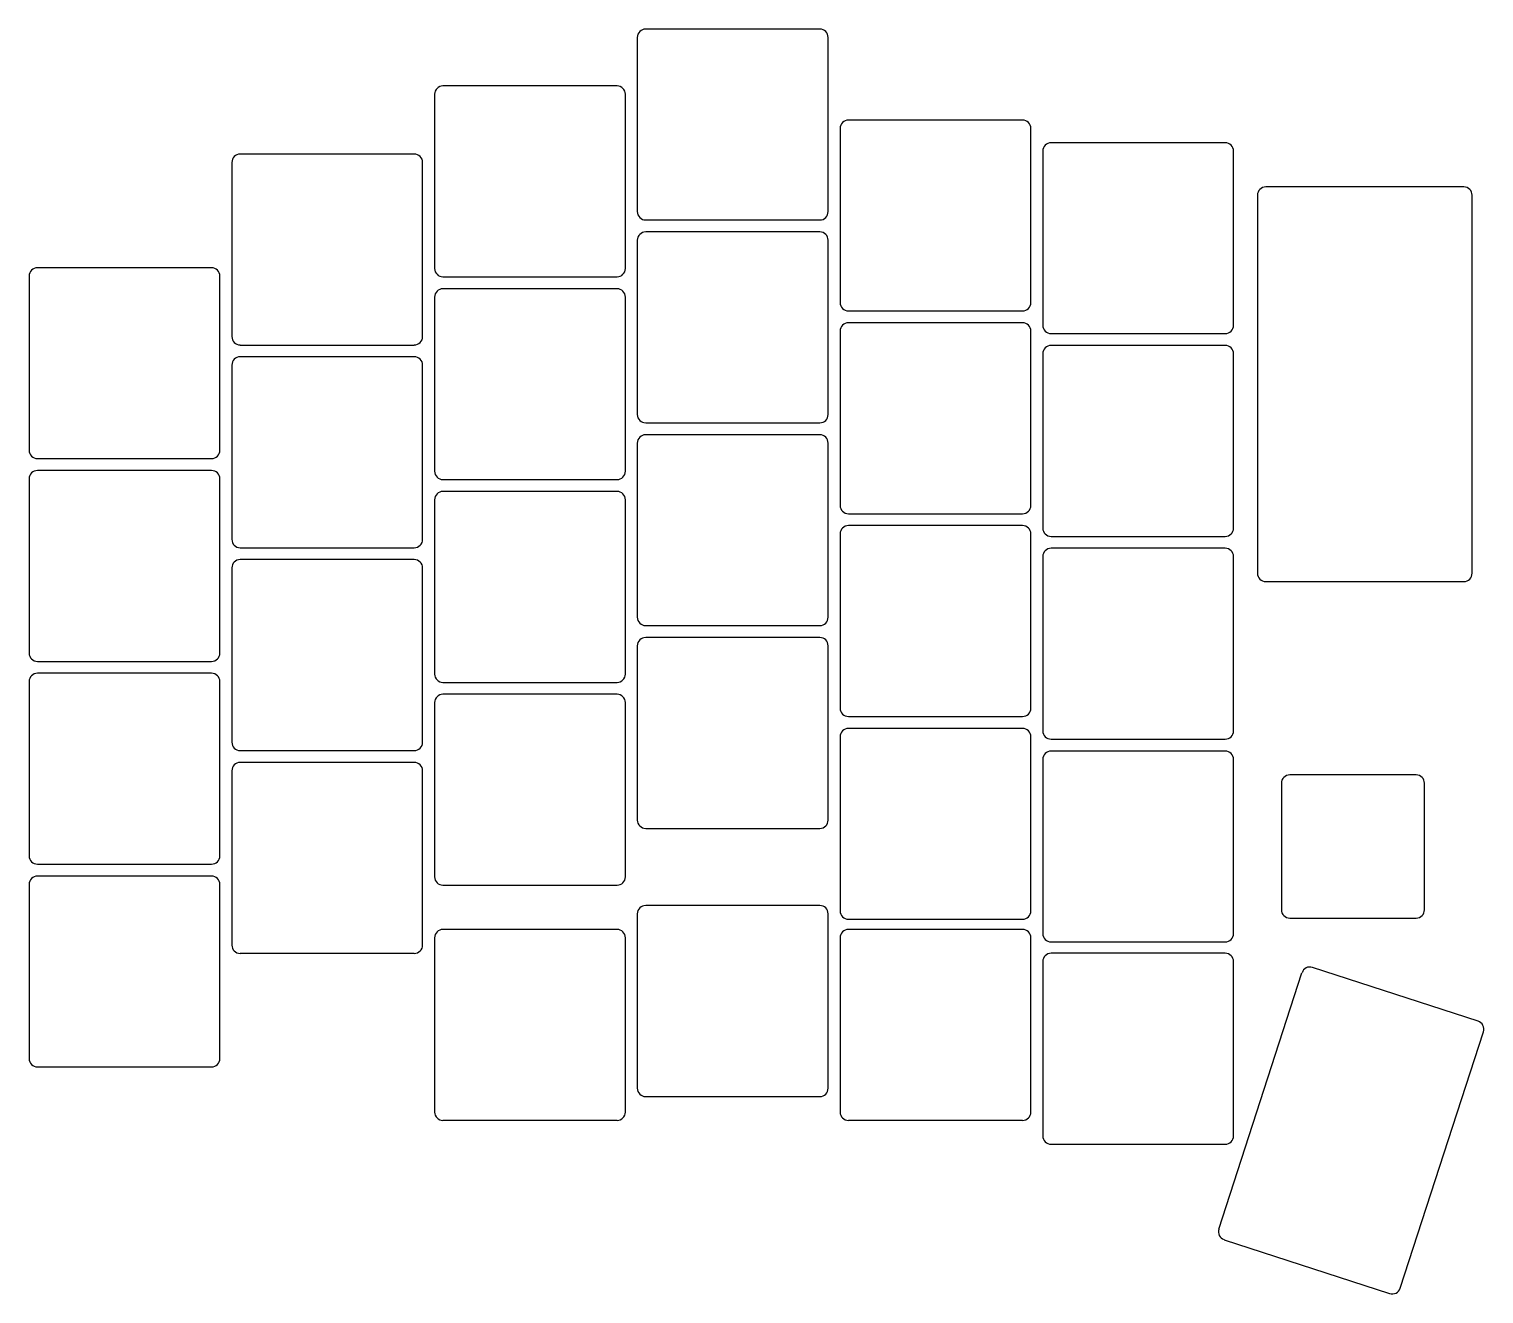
# Model space of a CAD drawing. Header units: millimetres. Extents: x 92 to 214, y -127 to -21.
import ezdxf

# ---------------------------------------------------------------- set-up
doc = ezdxf.new("R2010")
doc.units = ezdxf.units.MM

msp = doc.modelspace()

# ---------------------------------------------------------------- linework, layer by layer
for p, q in [((143, -21.7), (143, -36.3)), ((158.3, -21), (143.7, -21)), ((159, -36.3), (159, -21.7)), ((126, -26.46), (126, -41.06)), ((141.3, -25.76), (126.7, -25.76)), ((142, -41.06), (142, -26.46)), ((175.3, -28.62), (160.7, -28.62)), ((160, -29.32), (160, -43.92)), ((176, -43.92), (176, -29.32)), ((124.3, -31.48), (109.7, -31.48)), ((177, -31.22), (177, -45.82)), ((192.3, -30.52), (177.7, -30.52)), ((193, -45.82), (193, -31.22)), ((109, -32.17), (109, -46.77)), ((125, -46.77), (125, -32.17)), ((195, -34.93), (195, -66.61)), ((212.3, -34.23), (195.7, -34.23)), ((213, -66.61), (213, -34.93)), ((143.7, -37), (158.3, -37)), ((143, -38.7), (143, -53.3)), ((158.3, -38), (143.7, -38)), ((159, -53.3), (159, -38.7)), ((107.3, -41), (92.7, -41)), ((92, -41.7), (92, -56.3)), ((108, -56.3), (108, -41.7)), ((126.7, -41.76), (141.3, -41.76)), ((126, -43.46), (126, -58.06)), ((141.3, -42.76), (126.7, -42.76)), ((142, -58.06), (142, -43.46)), ((160.7, -44.62), (175.3, -44.62)), ((160, -46.32), (160, -60.92)), ((175.3, -45.62), (160.7, -45.62)), ((176, -60.92), (176, -46.32)), ((109.7, -47.48), (124.3, -47.48)), ((177.7, -46.52), (192.3, -46.52)), ((192.3, -47.52), (177.7, -47.52)), ((124.3, -48.48), (109.7, -48.48)), ((177, -48.22), (177, -62.82)), ((193, -62.82), (193, -48.22)), ((109, -49.17), (109, -63.77)), ((125, -63.77), (125, -49.17)), ((143.7, -54), (158.3, -54)), ((143, -55.7), (143, -70.3)), ((158.3, -55), (143.7, -55)), ((159, -70.3), (159, -55.7)), ((92.7, -57), (107.3, -57)), ((107.3, -58), (92.7, -58)), ((92, -58.7), (92, -73.3)), ((108, -73.3), (108, -58.7)), ((126.7, -58.76), (141.3, -58.76)), ((141.3, -59.76), (126.7, -59.76)), ((126, -60.46), (126, -75.06)), ((142, -75.06), (142, -60.46)), ((160.7, -61.62), (175.3, -61.62)), ((160, -63.32), (160, -77.92)), ((175.3, -62.62), (160.7, -62.62)), ((176, -77.92), (176, -63.32)), ((109.7, -64.47), (124.3, -64.47)), ((177.7, -63.52), (192.3, -63.52)), ((192.3, -64.52), (177.7, -64.52)), ((124.3, -65.47), (109.7, -65.47)), ((177, -65.22), (177, -79.82)), ((193, -79.82), (193, -65.22)), ((109, -66.17), (109, -80.78)), ((125, -80.78), (125, -66.17)), ((195.7, -67.31), (212.3, -67.31)), ((143.7, -71), (158.3, -71)), ((143, -72.7), (143, -87.3)), ((158.3, -72), (143.7, -72)), ((159, -87.3), (159, -72.7)), ((92.7, -74), (107.3, -74)), ((107.3, -75), (92.7, -75)), ((92, -75.7), (92, -90.3)), ((108, -90.3), (108, -75.7)), ((126.7, -75.76), (141.3, -75.76)), ((141.3, -76.76), (126.7, -76.76)), ((126, -77.46), (126, -92.06)), ((142, -92.06), (142, -77.46)), ((160.7, -78.62), (175.3, -78.62)), ((160, -80.32), (160, -94.92)), ((175.3, -79.62), (160.7, -79.62)), ((176, -94.92), (176, -80.32)), ((109.7, -81.47), (124.3, -81.47)), ((177.7, -80.52), (192.3, -80.52)), ((192.3, -81.52), (177.7, -81.52)), ((124.3, -82.47), (109.7, -82.47)), ((177, -82.22), (177, -96.82)), ((193, -96.82), (193, -82.22)), ((109, -83.17), (109, -97.78)), ((125, -97.78), (125, -83.17)), ((208.3, -83.52), (197.7, -83.52)), ((197, -84.22), (197, -94.82)), ((209, -94.82), (209, -84.22)), ((143.7, -88), (158.3, -88)), ((92.7, -91), (107.3, -91)), ((92, -92.7), (92, -107.3)), ((107.3, -92), (92.7, -92)), ((108, -107.3), (108, -92.7)), ((126.7, -92.76), (141.3, -92.76)), ((158.3, -94.47), (143.7, -94.47)), ((143, -95.17), (143, -109.78)), ((159, -109.78), (159, -95.17)), ((160.7, -95.62), (175.3, -95.62)), ((197.7, -95.52), (208.3, -95.52)), ((126, -97.17), (126, -111.78)), ((141.3, -96.47), (126.7, -96.47)), ((142, -111.78), (142, -97.17)), ((160, -97.17), (160, -111.78)), ((175.3, -96.47), (160.7, -96.47)), ((176, -111.78), (176, -97.17)), ((177.7, -97.52), (192.3, -97.52)), ((109.7, -98.47), (124.3, -98.47)), ((192.3, -98.47), (177.7, -98.47)), ((177, -99.17), (177, -113.78)), ((193, -113.78), (193, -99.17)), ((213.5, -104.17), (199.62, -99.65)), ((191.75, -121.6), (198.73, -100.1)), ((206.97, -126.54), (213.95, -105.05)), ((92.7, -108), (107.3, -108)), ((143.7, -110.47), (158.3, -110.47)), ((126.7, -112.47), (141.3, -112.47)), ((160.7, -112.47), (175.3, -112.47)), ((177.7, -114.47), (192.3, -114.47)), ((192.2, -122.48), (206.08, -126.99))]:
    msp.add_line(p, q)
for centre, start, end in [((143.7, -21.7), 90, 180), ((158.3, -21.7), 0, 90), ((126.7, -26.46), 90, 180), ((141.3, -26.46), 0, 90), ((160.7, -29.32), 90, 180), ((175.3, -29.32), 0, 90), ((109.7, -32.17), 90, 180), ((124.3, -32.17), 0, 90), ((177.7, -31.22), 90, 180), ((192.3, -31.22), 0, 90), ((195.7, -34.93), 90, 180), ((212.3, -34.93), 0, 90), ((143.7, -36.3), 180, 270), ((158.3, -36.3), 270, 0), ((143.7, -38.7), 90, 180), ((158.3, -38.7), 0, 90), ((92.7, -41.7), 90, 180), ((107.3, -41.7), 0, 90), ((126.7, -41.06), 180, 270), ((141.3, -41.06), 270, 0), ((126.7, -43.46), 90, 180), ((141.3, -43.46), 0, 90), ((160.7, -43.92), 180, 270), ((175.3, -43.92), 270, 0), ((160.7, -46.32), 90, 180), ((175.3, -46.32), 0, 90), ((177.7, -45.82), 180, 270), ((192.3, -45.82), 270, 0), ((109.7, -46.77), 180, 270), ((124.3, -46.77), 270, 0), ((177.7, -48.22), 90, 180), ((192.3, -48.22), 0, 90), ((109.7, -49.17), 90, 180), ((124.3, -49.17), 0, 90), ((143.7, -53.3), 180, 270), ((158.3, -53.3), 270, 0), ((143.7, -55.7), 90, 180), ((158.3, -55.7), 0, 90), ((92.7, -56.3), 180, 270), ((107.3, -56.3), 270, 0), ((92.7, -58.7), 90, 180), ((107.3, -58.7), 0, 90), ((126.7, -58.06), 180, 270), ((141.3, -58.06), 270, 0), ((126.7, -60.46), 90, 180), ((141.3, -60.46), 0, 90), ((160.7, -60.92), 180, 270), ((175.3, -60.92), 270, 0), ((160.7, -63.32), 90, 180), ((175.3, -63.32), 0, 90), ((177.7, -62.82), 180, 270), ((192.3, -62.82), 270, 0), ((109.7, -63.77), 180, 270), ((124.3, -63.77), 270, 0), ((177.7, -65.22), 90, 180), ((192.3, -65.22), 0, 90), ((109.7, -66.17), 90, 180), ((124.3, -66.17), 0, 90), ((195.7, -66.61), 180, 270), ((212.3, -66.61), 270, 0), ((143.7, -70.3), 180, 270), ((158.3, -70.3), 270, 0), ((143.7, -72.7), 90, 180), ((158.3, -72.7), 0, 90), ((92.7, -73.3), 180, 270), ((107.3, -73.3), 270, 0), ((92.7, -75.7), 90, 180), ((107.3, -75.7), 0, 90), ((126.7, -75.06), 180, 270), ((141.3, -75.06), 270, 0), ((126.7, -77.46), 90, 180), ((141.3, -77.46), 0, 90), ((160.7, -77.92), 180, 270), ((175.3, -77.92), 270, 0), ((160.7, -80.32), 90, 180), ((175.3, -80.32), 0, 90), ((177.7, -79.82), 180, 270), ((192.3, -79.82), 270, 0), ((109.7, -80.78), 180, 270), ((124.3, -80.78), 270, 0), ((177.7, -82.22), 90, 180), ((192.3, -82.22), 0, 90), ((109.7, -83.17), 90, 180), ((124.3, -83.17), 0, 90), ((197.7, -84.22), 90, 180), ((208.3, -84.22), 0, 90), ((143.7, -87.3), 180, 270), ((158.3, -87.3), 270, 0), ((92.7, -90.3), 180, 270), ((107.3, -90.3), 270, 0), ((92.7, -92.7), 90, 180), ((107.3, -92.7), 0, 90), ((126.7, -92.06), 180, 270), ((141.3, -92.06), 270, 0), ((143.7, -95.17), 90, 180), ((158.3, -95.17), 0, 90), ((160.7, -94.92), 180, 270), ((175.3, -94.92), 270, 0), ((197.7, -94.82), 180, 270), ((208.3, -94.82), 270, 0), ((126.7, -97.17), 90, 180), ((141.3, -97.17), 0, 90), ((160.7, -97.17), 90, 180), ((175.3, -97.17), 0, 90), ((177.7, -96.82), 180, 270), ((192.3, -96.82), 270, 0), ((109.7, -97.78), 180, 270), ((124.3, -97.78), 270, 0), ((177.7, -99.17), 90, 180), ((192.3, -99.17), 0, 90), ((199.4, -100.32), 72, 162), ((213.28, -104.83), 342, 72), ((92.7, -107.3), 180, 270), ((107.3, -107.3), 270, 0), ((143.7, -109.78), 180, 270), ((158.3, -109.78), 270, 0), ((126.7, -111.78), 180, 270), ((141.3, -111.78), 270, 0), ((160.7, -111.78), 180, 270), ((175.3, -111.78), 270, 0), ((177.7, -113.78), 180, 270), ((192.3, -113.78), 270, 0), ((192.42, -121.81), 162, 252), ((206.3, -126.33), 252, 342)]:
    msp.add_arc(centre, 0.7, start, end)

doc.saveas('drawing.dxf')
